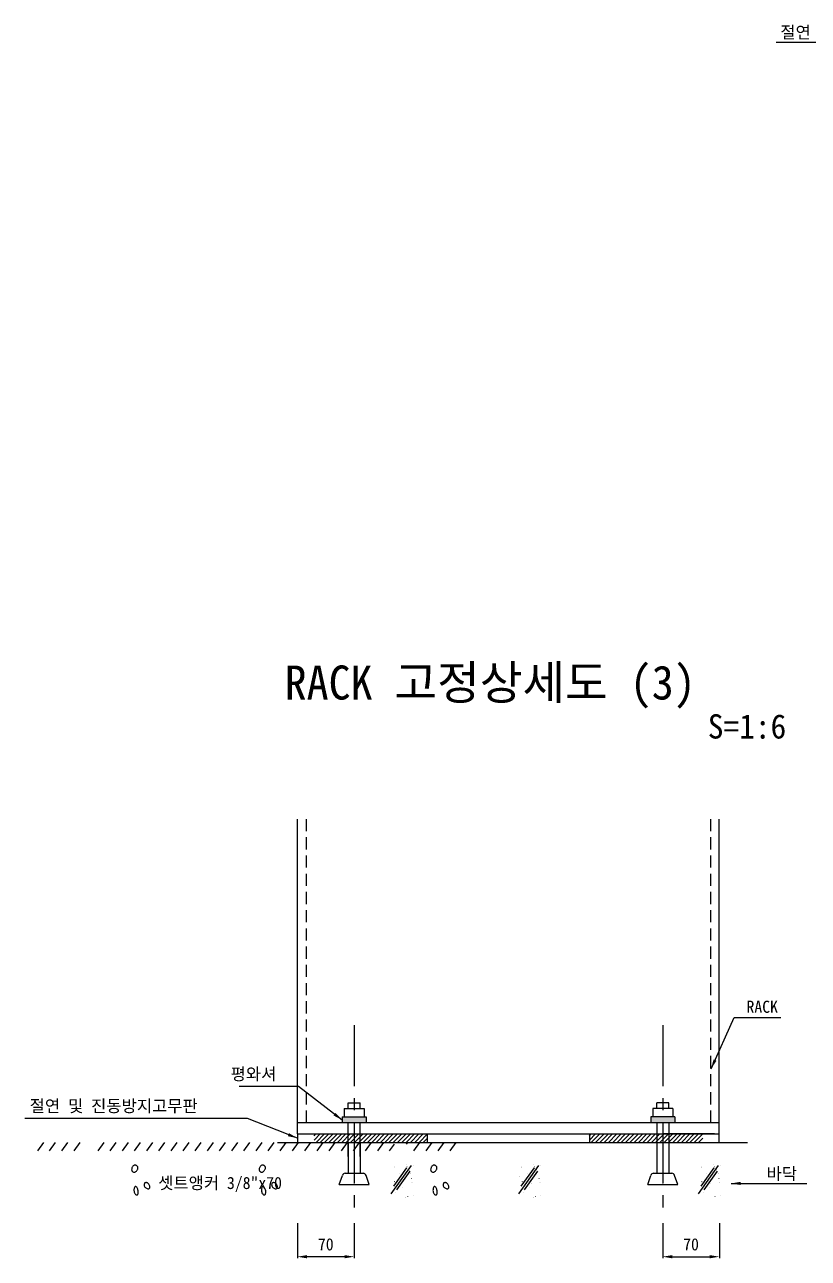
# Model space of a CAD drawing. Extents: x -169 to 3644, y -121 to 4107.
# Drawn here: x 1234 to 2202, y 131 to 1655 of the extents above; entities that cross this region are included whole.
import ezdxf
from ezdxf.enums import TextEntityAlignment as Align

# ---------------------------------------------------------------- set-up
doc = ezdxf.new("R2010")
doc.units = 0
doc.header["$LTSCALE"] = 60
doc.header["$MEASUREMENT"] = 0
doc.linetypes.add('A-CENTR01', pattern=[2, 1.25, -0.25, 0.25, -0.25])
doc.linetypes.add('HIDDEN', pattern=[0.375, 0.25, -0.125])
doc.layers.get('Defpoints').update_dxf_attribs({"linetype": 'CONTINUOUS'})
for name, color, linetype in [('TN-BASE', 253, 'CONTINUOUS'), ('TN-CNTL', 1, 'A-CENTR01'), ('TN-DIMS', 1, 'CONTINUOUS'), ('TN-LEAL', 1, 'CONTINUOUS'), ('TN-LEAT', 3, 'CONTINUOUS'), ('TN-PATT', 1, 'CONTINUOUS'), ('TN-STEL', 3, 'CONTINUOUS'), ('TN-TEX1', 6, 'CONTINUOUS'), ('TN-TEXT', 3, 'CONTINUOUS')]:
    doc.layers.add(name, color=color, linetype=linetype)
doc.styles.add('GHS', font='GulimChe.ttf')
doc.styles.get("Standard").update_dxf_attribs({"font": 'GulimChe.ttf'})
doc.dimstyles.new('L30', dxfattribs={"dimscale": 6, "dimtxt": 2.5, "dimasz": 2, "dimexe": 0.3, "dimexo": 0.3, "dimgap": 1.25, "dimtad": 1, "dimdec": 0, "dimdsep": 46, "dimlunit": 6, "dimtxsty": 'Standard', "dimcen": 0, "dimclrd": 256, "dimclre": 256, "dimclrt": 3, "dimadec": 0, "dimazin": 0, "dimtfac": 0.6666666666666666, "dimtdec": 0, "dimtix": 1, "dimtmove": 2, "dimatfit": 3, "dimfxl": 0, "dimtolj": 1, "dimlwd": -1, "dimlwe": -1, "dimarcsym": 0})

# ---------------------------------------------------------------- blocks, each defined once
blk = doc.blocks.new('*D8')
at = {"layer": 'Defpoints', "color": 0}
for p in [(1570.481488911879, 175.7687486853641, 992.784166063325), (1640.688086866153, 175.7687486853641, 992.784166063325), (1570.481488911879, 132.7233837917514)]:
    blk.add_point(p, dxfattribs=at)
at = {"layer": 'TN-DIMS'}
for p, q in [((1570.481488911879, 173.9687486853641), (1570.481488911879, 130.9233837917515)), ((1640.688086866153, 173.9687486853641), (1640.688086866153, 130.9233837917515)), ((1628.688086866153, 132.7233837917514), (1582.481488911879, 132.7233837917514))]:
    blk.add_line(p, q, dxfattribs=at)
for points in [[(1582.481488911879, 134.7233837917514), (1582.481488911879, 130.7233837917514), (1570.481488911879, 132.7233837917514)], [(1628.688086866153, 134.7233837917514), (1628.688086866153, 130.7233837917514), (1640.688086866153, 132.7233837917514)]]:
    blk.add_solid(points, dxfattribs=at)
at = {"layer": 'TN-DIMS', "color": 3, "insert": (1605.584787889016, 147.9128784726025), "char_height": 15, "attachment_point": 5}
blk.add_mtext('\\A1;70', dxfattribs=at)
blk = doc.blocks.new('*D9')
at = {"layer": 'Defpoints', "color": 0}
for p in [(2021.747020402177, 175.7687486853686, 1373.843099599349), (2091.747020402177, 175.7687486853686, 1373.843099599349), (2091.747020402177, 132.7233837917559)]:
    blk.add_point(p, dxfattribs=at)
at = {"layer": 'TN-DIMS'}
for p, q in [((2021.747020402177, 173.9687486853686), (2021.747020402177, 130.9233837917558)), ((2091.747020402177, 173.9687486853686), (2091.747020402177, 130.9233837917558)), ((2033.747020402177, 132.7233837917559), (2079.747020402177, 132.7233837917559))]:
    blk.add_line(p, q, dxfattribs=at)
for points in [[(2033.747020402177, 134.7233837917559), (2033.747020402177, 130.7233837917559), (2021.747020402177, 132.7233837917559)], [(2079.747020402177, 134.7233837917559), (2079.747020402177, 130.7233837917559), (2091.747020402177, 132.7233837917559)]]:
    blk.add_solid(points, dxfattribs=at)
at = {"layer": 'TN-DIMS', "color": 3, "insert": (2056.747020402177, 147.9128784726069), "char_height": 15, "attachment_point": 5}
blk.add_mtext('\\A1;70', dxfattribs=at)

msp = doc.modelspace()

# ---------------------------------------------------------------- hatches: boundary and pattern name
at = {"layer": 'TN-BASE', "extrusion": (-0.7071067811865477, 0, 0.7071067811865475)}
h = msp.add_hatch(dxfattribs=at)
h.set_pattern_fill('ANSI31', color=256, scale=119.9999999999992, angle=90, style=0)
h.set_pattern_definition([(135, (1268.718903394335, 319.6436651667495), (-10.60660171779814, -10.60660171779814), [])])
h.paths.add_polyline_path([(-273.8325954513319, 1872.646088113045), (-263.332595451333, 1872.646088113047), (-263.3325954513316, 2390.544799983119), (-273.8325954513323, 2390.544799983119), (-273.8325954513326, 2339.695724857781)])
h.paths.add_polyline_path([(-263.3325954513316, 2506.044799983119), (-273.8325954513316, 2506.044799983119), (-273.8325954513319, 2411.544799983119), (-263.3325954513323, 2411.544799983119)])
h.paths.add_polyline_path([(-273.8325954513326, 1757.146088113046), (-263.332595451333, 1757.146088113046), (-263.332595451333, 1851.646088113047), (-273.8325954513326, 1851.646088113047), (-273.8325954513326, 1800.79701298771)])
at = {"layer": 'TN-PATT'}
h = msp.add_hatch(dxfattribs=at)
h.set_pattern_fill('ANSI31', color=256, scale=29.9999999999998, style=0)
h.set_pattern_definition([(44.99999999999999, (-1839.894508251605, -2109.473081266391), (-2.651650429449536, 2.651650429449536), [])])
h.paths.add_polyline_path([(1650.690612183092, 273.8325954513317), (1650.690612183092, 284.3325954513324), (1599.841537057755, 284.3325954513324), (1591.190612183095, 284.3325954513324), (1591.190612183094, 273.8325954513324)])
h.paths.add_polyline_path([(1661.190612183094, 284.3325954513324), (1650.690612183093, 284.3325954513324), (1650.690612183093, 273.8325954513324), (1661.190612183094, 273.8325954513327)])
h.paths.add_polyline_path([(1661.190612183093, 273.8325954513321), (1671.690612183094, 273.8325954513321), (1671.690612183094, 284.3325954513327), (1661.190612183093, 284.3325954513324)])
h.paths.add_polyline_path([(1671.690612183094, 284.3325954513321), (1671.690612183094, 273.8325954513324), (1731.210612183093, 273.8325954513324), (1731.210612183092, 284.3325954513317)])
h = msp.add_hatch(dxfattribs=at)
h.set_pattern_fill('ANSI31', color=256, scale=29.9999999999998, style=0)
h.set_pattern_definition([(44.99999999999999, (-1499.860625349463, -2109.473081266391), (-2.651650429449536, 2.651650429449536), [])])
h.paths.add_polyline_path([(1990.724495085235, 273.8325954513321), (1990.724495085235, 284.3325954513327), (1939.875419959897, 284.3325954513324), (1931.224495085236, 284.3325954513317), (1931.224495085236, 273.8325954513321)])
h.paths.add_polyline_path([(2001.224495085233, 284.3325954513324), (1990.724495085235, 284.3325954513324), (1990.724495085235, 273.8325954513324), (2001.224495085235, 273.8325954513324)])
h.paths.add_polyline_path([(2001.224495085235, 273.8325954513321), (2011.724495085236, 273.8325954513321), (2011.724495085236, 284.3325954513327), (2001.224495085235, 284.3325954513324)])
h.paths.add_polyline_path([(2011.724495085235, 284.3325954513321), (2011.724495085236, 273.8325954513324), (2071.244495085235, 273.8325954513324), (2071.244495085234, 284.3325954513317)])

# ---------------------------------------------------------------- linework, layer by layer
at = {"layer": 'TN-BASE', "extrusion": (-0.7071067811865476, 0, 0.7071067811865475)}
for p, q in [((1686.405161154876, 210.2702652266444, 1038.501240352048), (1711.296131700273, 245.471413352573, 1063.392210897445)), ((1843.936294079461, 210.2702652266444, 1196.032373276633), (1868.827264624857, 245.471413352573, 1220.923343822029)), ((2065.999443212876, 210.2702652266444, 1397.672226920072), (2090.890413758273, 245.471413352573, 1422.563197465469)), ((1689.539600910106, 219.6527799072381, 1041.635680107278), (1705.823257346745, 242.6813476849578, 1057.919336543917)), ((1693.514715983635, 215.1584880531105, 1045.610795180806), (1709.798372420274, 238.1870558308302, 1061.894451617446)), ((1847.070733834691, 219.6527799072381, 1199.166813031863), (1863.35439027133, 242.6813476849578, 1215.450469468502)), ((1851.045848908219, 215.1584880531105, 1203.141928105391), (1867.329505344859, 238.1870558308302, 1219.425584542031)), ((2069.133882968106, 219.6527799072381, 1400.806666675302), (2085.417539404745, 242.6813476849578, 1417.090323111941)), ((2073.108998041635, 215.1584880531105, 1404.781781748831), (2089.392654478274, 238.1870558308302, 1421.06543818547))]:
    msp.add_line(p, q, dxfattribs=at)
for points in [[(-239.4302261980138, 1931.51680896602), (-238.8146621667424, 1931.815692823457), (-238.2877394201137, 1932.282980105555), (-237.8558812172782, 1932.891674838576), (-237.5255108173868, 1933.614781048785), (-237.30305147959, 1934.42530276244), (-237.1949264630388, 1935.296244005808), (-237.2075590268836, 1936.200608805147), (-237.347372430275, 1937.111401186723), (-237.6162936429279, 1938.003339209423), (-237.9982644768143, 1938.857997062633), (-238.4727304544705, 1939.65866296837), (-239.019137098432, 1940.388625148643), (-239.6169299312352, 1941.031171825466), (-240.2455544754158, 1941.569591220856), (-240.8844562535107, 1941.987171556825), (-241.513080788055, 1942.267201055384), (-242.113871130553, 1942.397895771207), (-242.6812604483763, 1942.387183089581), (-243.2126794378651, 1942.24791822846), (-243.7055587953591, 1941.992956405795), (-244.1573292171978, 1941.63515283953), (-244.5654213997211, 1941.18736274762), (-244.9272660392689, 1940.662441348011), (-245.2402938321806, 1940.073243858656), (-245.5006508149356, 1939.432196989344), (-245.6993443845717, 1938.750013417249), (-245.8260972782658, 1938.036977311376), (-245.8706322331949, 1937.303372840742), (-245.8226719865367, 1936.559484174356), (-245.6719392754676, 1935.815595481231), (-245.4081568371653, 1935.08199093038), (-245.0210474088069, 1934.36895469081), (-244.5065429021724, 1933.688484964165), (-243.8854119274553, 1933.059436082578), (-243.1846322694521, 1932.502376410813), (-242.4311817129588, 1932.037874313633), (-241.6520380427717, 1931.686498155802), (-240.8741790436878, 1931.468816302081), (-240.124582500503, 1931.405397117232)], [(-239.4302261980138, 2154.299473643967), (-238.8146621667424, 2154.598357501404), (-238.2877394201137, 2155.065644783501), (-237.8558812172782, 2155.674339516523), (-237.5255108173868, 2156.39744572673), (-237.30305147959, 2157.207967440388), (-237.1949264630388, 2158.078908683754), (-237.2075590268836, 2158.983273483094), (-237.347372430275, 2159.894065864671), (-237.6162936429279, 2160.786003887371), (-237.9982644768143, 2161.64066174058), (-238.4727304544705, 2162.441327646316), (-239.019137098432, 2163.171289826589), (-239.6169299312352, 2163.813836503413), (-240.2455544754158, 2164.352255898803), (-240.8844562535107, 2164.769836234773), (-241.513080788055, 2165.049865733331), (-242.113871130553, 2165.180560449153), (-242.6812604483763, 2165.169847767529), (-243.2126794378651, 2165.030582906407), (-243.7055587953591, 2164.775621083741), (-244.1573292171978, 2164.417817517477), (-244.5654213997211, 2163.970027425567), (-244.9272660392689, 2163.445106025958), (-245.2402938321806, 2162.855908536603), (-245.5006508149356, 2162.214861667291), (-245.6993443845717, 2161.532678095194), (-245.8260972782658, 2160.819641989321), (-245.8706322331949, 2160.086037518688), (-245.8226719865367, 2159.342148852304), (-245.6719392754676, 2158.598260159177), (-245.4081568371653, 2157.864655608326), (-245.0210474088069, 2157.151619368758), (-244.5065429021724, 2156.471149642113), (-243.8854119274553, 2155.842100760525), (-243.1846322694521, 2155.28504108876), (-242.4311817129588, 2154.82053899158), (-241.6520380427717, 2154.469162833749), (-240.8741790436878, 2154.251480980027), (-240.124582500503, 2154.188061795179)], [(-239.4302261980138, 2453.902740116583), (-238.8146621667423, 2454.201623974019), (-238.2877394201136, 2454.668911256118), (-237.8558812172782, 2455.277605989139), (-237.5255108173868, 2456.000712199347), (-237.3030514795901, 2456.811233913003), (-237.1949264630388, 2457.68217515637), (-237.2075590268835, 2458.586539955711), (-237.3473724302749, 2459.497332337286), (-237.616293642928, 2460.389270359986), (-237.9982644768144, 2461.243928213196), (-238.4727304544704, 2462.044594118932), (-239.0191370984319, 2462.774556299205), (-239.6169299312351, 2463.41710297603), (-240.245554475416, 2463.95552237142), (-240.8844562535106, 2464.373102707388), (-241.5130807880552, 2464.653132205948), (-242.113871130553, 2464.783826921769), (-242.6812604483763, 2464.773114240144), (-243.2126794378651, 2464.633849379024), (-243.705558795359, 2464.378887556357), (-244.1573292171978, 2464.021083990093), (-244.5654213997211, 2463.573293898183), (-244.9272660392688, 2463.048372498575), (-245.2402938321805, 2462.459175009219), (-245.5006508149356, 2461.818128139909), (-245.6993443845716, 2461.135944567812), (-245.8260972782657, 2460.42290846194), (-245.870632233195, 2459.689303991305), (-245.8226719865366, 2458.94541532492), (-245.6719392754677, 2458.201526631795), (-245.4081568371655, 2457.467922080943), (-245.021047408807, 2456.754885841376), (-244.5065429021726, 2456.07441611473), (-243.8854119274555, 2455.445367233143), (-243.1846322694521, 2454.888307561378), (-242.4311817129587, 2454.423805464198), (-241.6520380427718, 2454.072429306365), (-240.8741790436877, 2453.854747452644), (-240.1245825005029, 2453.791328267795)], [(-212.5723687069672, 1935.904725641218), (-211.6754649692908, 1936.356372658601), (-210.8851876129701, 1936.946856051229), (-210.2156678563181, 1937.640181187455), (-209.6810369176482, 1938.400353435629), (-209.2954260152733, 1939.191378164098), (-209.0729663675071, 1939.977260741213), (-209.0277891926629, 1940.722006535324), (-209.1740257090534, 1941.389620914782), (-209.5185274188035, 1941.94967984951), (-210.0390269592816, 1942.394041715735), (-210.7059772516674, 1942.720135491259), (-211.4898312171406, 1942.925390153883), (-212.3610417768807, 1943.007234681409), (-213.290061852068, 1942.963098051637), (-214.2473443638817, 1942.790409242369), (-215.2033422335016, 1942.486597231406), (-216.1285083821074, 1942.0538045729), (-216.9932957308787, 1941.513028126401), (-217.7681572009955, 1940.889978327807), (-218.4235457136372, 1940.210365613016), (-218.9299141899838, 1939.499900417929), (-219.2577155512147, 1938.784293178445), (-219.3774027185099, 1938.089254330465), (-219.2594286130488, 1937.440494309885), (-218.8866644923691, 1936.861581016278), (-218.2916549594405, 1936.367512203924), (-217.5193629535899, 1935.971143090768), (-216.6147514141451, 1935.685328894763), (-215.6227832804327, 1935.522924833855), (-214.588421491781, 1935.496786125994), (-213.5566289875167, 1935.619767989132)], [(-218.8209300101838, 1954.553367517768), (-218.1965877977697, 1955.342035825725), (-217.6493249457093, 1956.275968238231), (-217.1945572952363, 1957.305029354475), (-216.8477006875854, 1958.379083773653), (-216.6241709639908, 1959.447996094955), (-216.5393839656868, 1960.461630917573), (-216.608755533908, 1961.369852840702), (-216.847701509888, 1962.12252646353), (-217.263073373267, 1962.679372063935), (-217.8274651573049, 1963.039532634514), (-218.5049065336671, 1963.212006846552), (-219.2594271740192, 1963.205793371329), (-220.0550567500264, 1963.029890880128), (-220.8558249333542, 1962.69329804423), (-221.6257613956678, 1962.205013534921), (-222.3288958086328, 1961.574036023478), (-222.9343964608717, 1960.813649253836), (-223.4319861088336, 1959.954277260526), (-223.8165261259258, 1959.030629150728), (-224.0828778855548, 1958.077414031625), (-224.2259027611278, 1957.129341010396), (-224.2404621260512, 1956.221119194225), (-224.1214173537317, 1955.387457690292), (-223.8636298175761, 1954.66306560578), (-223.4670995143726, 1954.07793846706), (-222.9523809344331, 1953.643217477284), (-222.3451671914514, 1953.3653302588), (-221.6711513991211, 1953.250704433948), (-220.9560266711355, 1953.305767625076), (-220.2254861211886, 1953.536947454525), (-219.5052228629733, 1953.95067154464)], [(-212.5723687069672, 2158.687390319164), (-211.6754649692908, 2159.139037336547), (-210.8851876129701, 2159.729520729177), (-210.2156678563181, 2160.422845865404), (-209.6810369176482, 2161.183018113575), (-209.2954260152733, 2161.974042842044), (-209.0729663675071, 2162.759925419159), (-209.0277891926629, 2163.504671213272), (-209.1740257090534, 2164.172285592729), (-209.5185274188035, 2164.732344527456), (-210.0390269592816, 2165.176706393682), (-210.7059772516674, 2165.502800169207), (-211.4898312171406, 2165.708054831829), (-212.3610417768807, 2165.789899359354), (-213.290061852068, 2165.745762729583), (-214.2473443638817, 2165.573073920315), (-215.2033422335016, 2165.269261909353), (-216.1285083821074, 2164.836469250847), (-216.9932957308787, 2164.295692804348), (-217.7681572009955, 2163.672643005753), (-218.4235457136372, 2162.993030290963), (-218.9299141899838, 2162.282565095876), (-219.2577155512147, 2161.566957856392), (-219.3774027185099, 2160.871919008412), (-219.2594286130488, 2160.223158987831), (-218.8866644923691, 2159.644245694226), (-218.2916549594405, 2159.150176881871), (-217.5193629535899, 2158.753807768715), (-216.6147514141451, 2158.467993572708), (-215.6227832804327, 2158.305589511802), (-214.588421491781, 2158.27945080394), (-213.5566289875167, 2158.402432667079)], [(-218.8209300101838, 2177.336032195715), (-218.1965877977697, 2178.124700503671), (-217.6493249457093, 2179.058632916177), (-217.1945572952363, 2180.087694032422), (-216.8477006875854, 2181.161748451599), (-216.6241709639908, 2182.230660772901), (-216.5393839656868, 2183.244295595518), (-216.608755533908, 2184.152517518648), (-216.847701509888, 2184.905191141478), (-217.263073373267, 2185.462036741881), (-217.8274651573049, 2185.822197312461), (-218.5049065336671, 2185.994671524498), (-219.2594271740192, 2185.988458049276), (-220.0550567500264, 2185.812555558075), (-220.8558249333542, 2185.475962722179), (-221.6257613956678, 2184.987678212868), (-222.3288958086328, 2184.356700701424), (-222.9343964608717, 2183.596313931783), (-223.4319861088336, 2182.736941938473), (-223.8165261259258, 2181.813293828675), (-224.0828778855548, 2180.860078709571), (-224.2259027611278, 2179.912005688342), (-224.2404621260512, 2179.003783872172), (-224.1214173537317, 2178.170122368238), (-223.8636298175761, 2177.445730283726), (-223.4670995143726, 2176.860603145006), (-222.9523809344331, 2176.425882155232), (-222.3451671914514, 2176.147994936746), (-221.6711513991211, 2176.033369111895), (-220.9560266711355, 2176.088432303022), (-220.2254861211886, 2176.319612132472), (-219.5052228629733, 2176.733336222587)], [(-212.5723687069673, 2458.290656791782), (-211.6754649692911, 2458.742303809164), (-210.8851876129703, 2459.332787201794), (-210.2156678563183, 2460.02611233802), (-209.6810369176483, 2460.786284586192), (-209.2954260152735, 2461.577309314661), (-209.0729663675073, 2462.363191891777), (-209.0277891926629, 2463.107937685888), (-209.1740257090535, 2463.775552065345), (-209.5185274188035, 2464.335611000074), (-210.0390269592815, 2464.779972866299), (-210.7059772516673, 2465.106066641823), (-211.4898312171405, 2465.311321304447), (-212.3610417768808, 2465.393165831972), (-213.290061852068, 2465.3490292022), (-214.2473443638816, 2465.176340392932), (-215.2033422335015, 2464.87252838197), (-216.1285083821074, 2464.439735723464), (-216.9932957308788, 2463.898959276964), (-217.7681572009956, 2463.27590947837), (-218.4235457136374, 2462.59629676358), (-218.9299141899839, 2461.885831568494), (-219.2577155512149, 2461.170224329011), (-219.37740271851, 2460.475185481029), (-219.2594286130489, 2459.826425460449), (-218.8866644923693, 2459.247512166844), (-218.2916549594406, 2458.753443354488), (-217.5193629535901, 2458.357074241333), (-216.6147514141451, 2458.071260045326), (-215.622783280433, 2457.908855984418), (-214.5884214917811, 2457.882717276558), (-213.5566289875167, 2458.005699139696)], [(-218.8209300101836, 2476.939298668331), (-218.1965877977698, 2477.727966976288), (-217.6493249457092, 2478.661899388794), (-217.1945572952363, 2479.690960505039), (-216.8477006875854, 2480.765014924216), (-216.6241709639908, 2481.833927245518), (-216.5393839656869, 2482.847562068137), (-216.6087555339078, 2483.755783991265), (-216.847701509888, 2484.508457614094), (-217.263073373267, 2485.065303214498), (-217.8274651573049, 2485.425463785077), (-218.5049065336673, 2485.597937997115), (-219.2594271740194, 2485.591724521892), (-220.0550567500266, 2485.41582203069), (-220.8558249333543, 2485.079229194793), (-221.625761395668, 2484.590944685483), (-222.3288958086329, 2483.95996717404), (-222.9343964608715, 2483.199580404398), (-223.4319861088335, 2482.340208411087), (-223.8165261259257, 2481.41656030129), (-224.082877885555, 2480.463345182186), (-224.2259027611278, 2479.515272160959), (-224.2404621260512, 2478.607050344788), (-224.1214173537317, 2477.773388840855), (-223.8636298175762, 2477.048996756341), (-223.4670995143725, 2476.463869617622), (-222.9523809344331, 2476.029148627848), (-222.3451671914514, 2475.751261409363), (-221.6711513991211, 2475.636635584512), (-220.9560266711356, 2475.691698775638), (-220.2254861211885, 2475.922878605088), (-219.5052228629733, 2476.336602695204)]]:
    msp.add_lwpolyline(points, close=True, dxfattribs=at)
for points, const_width, elevation in [([(-243.8151826237726, 1931.925295983462, 1), (-243.8151826237726, 1932.20529598346, 1)], 0.2799999999999982, -458.1372559570314), ([(-247.1039011765459, 1952.987294655371, 1), (-247.1039011765459, 1953.267294655372, 1)], 0.2799999999999982, -458.1372559570315), ([(-243.8151826237726, 1954.093671711497, 1), (-243.8151826237726, 1954.793671711498, 1)], 0.6999999999999955, -458.1372559570314), ([(-245.7884127686734, 1965.492856152904, 1), (-245.7884127686734, 1965.772856152904, 1)], 0.2799999999999982, -458.137255957032), ([(-243.8151826237726, 2154.70796066141, 1), (-243.8151826237726, 2154.987960661408, 1)], 0.2799999999999982, -458.1372559570309), ([(-247.1039011765459, 2175.769959333318, 1), (-247.1039011765459, 2176.049959333318, 1)], 0.2799999999999982, -458.1372559570315), ([(-243.8151826237726, 2176.876336389443, 1), (-243.8151826237726, 2177.576336389443, 1)], 0.6999999999999955, -458.1372559570315), ([(-245.7884127686734, 2188.275520830852, 1), (-245.7884127686734, 2188.555520830851, 1)], 0.2799999999999982, -458.1372559570316), ([(-243.8151826237726, 2454.311227134025, 1), (-243.8151826237726, 2454.591227134025, 1)], 0.2799999999999982, -472.5787066921703), ([(-247.1039011765459, 2475.373225805933, 1), (-247.1039011765459, 2475.653225805935, 1)], 0.2799999999999982, -472.5787066921695), ([(-243.8151826237726, 2476.479602862061, 1), (-243.8151826237726, 2477.179602862061, 1)], 0.6999999999999955, -472.5787066921702), ([(-245.7884127686734, 2487.878787303468, 1), (-245.7884127686734, 2488.158787303467, 1)], 0.2799999999999982, -472.5787066921698), ([(-231.9758017543684, 1928.634360188368, 1), (-231.9758017543684, 1928.914360188367, 1)], 0.2799999999999982, -458.1372559570312), ([(-243.1574408867442, 1931.925295983462, 1), (-243.1574408867442, 1932.20529598346, 1)], 0.2799999999999982, -458.1372559570314), ([(-235.9222620441697, 1941.104921685901, 1), (-235.9222620441697, 1941.454921685902, 1)], 0.3499999999999978, -458.1372559570322), ([(-239.2109805969427, 1958.217796034654, 1), (-239.2109805969427, 1958.567796034654, 1)], 0.3499999999999978, -458.1372559570314), ([(-240.5264690048151, 1958.252796034654, 1), (-240.5264690048151, 1958.532796034654, 1)], 0.2799999999999982, -458.1372559570314), ([(-235.2645203071412, 1960.885543301684, 1), (-235.2645203071412, 1961.165543301685, 1)], 0.2799999999999982, -458.1372559570319), ([(-229.3448249386234, 1961.991920357811, 1), (-229.3448249386234, 1962.691920357811, 1)], 0.6999999999999955, -458.1372559570323), ([(-231.9758017543684, 2151.417024866313, 1), (-231.9758017543684, 2151.697024866314, 1)], 0.2799999999999982, -458.1372559570307), ([(-243.1574408867442, 2154.70796066141, 1), (-243.1574408867442, 2154.987960661408, 1)], 0.2799999999999982, -458.1372559570309), ([(-235.9222620441697, 2163.887586363848, 1), (-235.9222620441697, 2164.237586363848, 1)], 0.3499999999999978, -458.1372559570327), ([(-239.2109805969427, 2181.0004607126, 1), (-239.2109805969427, 2181.350460712601, 1)], 0.3499999999999978, -458.1372559570314), ([(-240.5264690048151, 2181.0354607126, 1), (-240.5264690048151, 2181.3154607126, 1)], 0.2799999999999982, -458.1372559570314), ([(-235.2645203071412, 2183.668207979632, 1), (-235.2645203071412, 2183.948207979632, 1)], 0.2799999999999982, -458.1372559570316), ([(-229.3448249386234, 2184.774585035758, 1), (-229.3448249386234, 2185.474585035758, 1)], 0.6999999999999955, -458.1372559570318), ([(-231.9758017543684, 2451.020291338931, 1), (-231.9758017543684, 2451.300291338931, 1)], 0.2799999999999982, -472.5787066921704), ([(-243.1574408867442, 2454.311227134025, 1), (-243.1574408867442, 2454.591227134025, 1)], 0.2799999999999982, -472.5787066921703), ([(-235.9222620441697, 2463.490852836464, 1), (-235.9222620441697, 2463.840852836464, 1)], 0.3499999999999978, -472.5787066921699), ([(-239.2109805969427, 2480.603727185219, 1), (-239.2109805969427, 2480.953727185217, 1)], 0.3499999999999978, -472.5787066921691), ([(-240.5264690048151, 2480.638727185217, 1), (-240.5264690048151, 2480.918727185218, 1)], 0.2799999999999982, -472.578706692171), ([(-235.2645203071412, 2483.271474452248, 1), (-235.2645203071412, 2483.551474452248, 1)], 0.2799999999999982, -472.5787066921702), ([(-229.3448249386234, 2484.377851508373, 1), (-229.3448249386234, 2485.077851508373, 1)], 0.6999999999999955, -472.57870669217), ([(-225.3983646488221, 1931.925295983462, 1), (-225.3983646488221, 1932.20529598346, 1)], 0.2799999999999982, -458.1372559570314), ([(-225.3983646488221, 1932.373484511524, 1), (-225.3983646488221, 1933.073484511525, 1)], 0.6999999999999955, -458.1372559570316), ([(-224.0828811747652, 1945.089046009059, 1), (-224.0828811747652, 1945.369046009057, 1)], 0.2799999999999982, -458.1372559570316), ([(-218.1631858062475, 1945.74723453712, 1), (-218.1631858062475, 1946.02723453712, 1)], 0.2799999999999982, -458.137255957032), ([(-223.4251345039214, 1948.379981804151, 1), (-223.4251345039214, 1948.659981804151, 1)], 0.2799999999999982, -458.1372559570314), ([(-224.0828811747652, 1962.860108885873, 1), (-224.0828811747652, 1963.140108885874, 1)], 0.2799999999999982, -458.1372559570315), ([(-224.7406229117936, 1964.176485941999, 1), (-224.7406229117936, 1964.456485942, 1)], 0.2799999999999982, -458.1372559570317), ([(-225.3983646488221, 2154.70796066141, 1), (-225.3983646488221, 2154.987960661408, 1)], 0.2799999999999982, -458.1372559570309), ([(-225.3983646488221, 2155.156149189471, 1), (-225.3983646488221, 2155.856149189472, 1)], 0.6999999999999955, -458.1372559570316), ([(-224.0828811747652, 2167.871710687004, 1), (-224.0828811747652, 2168.151710687005, 1)], 0.2799999999999982, -458.1372559570324), ([(-218.1631858062475, 2168.529899215067, 1), (-218.1631858062475, 2168.809899215068, 1)], 0.2799999999999982, -458.1372559570311), ([(-223.4251345039214, 2171.162646482099, 1), (-223.4251345039214, 2171.442646482097, 1)], 0.2799999999999982, -458.1372559570314), ([(-224.0828811747652, 2185.642773563822, 1), (-224.0828811747652, 2185.922773563821, 1)], 0.2799999999999982, -458.1372559570319), ([(-224.7406229117936, 2186.959150619945, 1), (-224.7406229117936, 2187.239150619946, 1)], 0.2799999999999982, -458.1372559570316), ([(-225.3983646488221, 2454.311227134025, 1), (-225.3983646488221, 2454.591227134025, 1)], 0.2799999999999982, -472.5787066921703), ([(-225.3983646488221, 2454.759415662088, 1), (-225.3983646488221, 2455.459415662088, 1)], 0.6999999999999955, -472.57870669217), ([(-224.0828811747652, 2467.474977159621, 1), (-224.0828811747652, 2467.75497715962, 1)], 0.2799999999999982, -472.5787066921705), ([(-218.1631858062475, 2468.133165687684, 1), (-218.1631858062475, 2468.413165687685, 1)], 0.2799999999999982, -472.5787066921704), ([(-223.4251345039214, 2470.765912954715, 1), (-223.4251345039214, 2471.045912954715, 1)], 0.2799999999999982, -472.5787066921702), ([(-224.0828811747652, 2485.246040036437, 1), (-224.0828811747652, 2485.526040036437, 1)], 0.2799999999999982, -472.5787066921702), ([(-224.7406229117936, 2486.562417092562, 1), (-224.7406229117936, 2486.842417092564, 1)], 0.2799999999999982, -472.5787066921697), ([(-211.585753634517, 1934.558050095713, 1), (-211.585753634517, 1934.838050095714, 1)], 0.2799999999999982, -458.1372559570316), ([(-205.6660631998146, 1952.329106127309, 1), (-205.6660631998146, 1952.609106127308, 1)], 0.2799999999999982, -458.1372559570317), ([(-206.9815466738714, 1955.410048767624, 1), (-206.9815466738714, 1956.110048767624, 1)], 0.6999999999999955, -458.1372559570315), ([(-208.2970350817437, 1965.492856152904, 1), (-208.2970350817437, 1965.772856152904, 1)], 0.2799999999999982, -458.137255957032), ([(-211.585753634517, 2157.34071477366, 1), (-211.585753634517, 2157.62071477366, 1)], 0.2799999999999982, -458.137255957032), ([(-205.6660631998146, 2175.111770805255, 1), (-205.6660631998146, 2175.391770805255, 1)], 0.2799999999999982, -458.1372559570325), ([(-206.9815466738714, 2178.19271344557, 1), (-206.9815466738714, 2178.89271344557, 1)], 0.6999999999999955, -458.1372559570315), ([(-208.2970350817437, 2188.275520830852, 1), (-208.2970350817437, 2188.555520830851, 1)], 0.2799999999999982, -458.1372559570316), ([(-205.6660631998146, 2460.273586542733, 1), (-205.6660631998146, 2460.553586542734, 1)], 0.2799999999999982, -458.1372559570316), ([(-211.585753634517, 2456.943981246277, 1), (-211.585753634517, 2457.223981246278, 1)], 0.2799999999999982, -472.578706692171), ([(-206.9815466738714, 2477.795979918187, 1), (-206.9815466738714, 2478.495979918187, 1)], 0.6999999999999955, -472.5787066921711), ([(-208.2970350817437, 2487.878787303468, 1), (-208.2970350817437, 2488.158787303467, 1)], 0.2799999999999982, -472.5787066921698)]:
    msp.add_lwpolyline(points, format="xyb", close=True, dxfattribs=dict(at, const_width=const_width, elevation=elevation))
at = {"layer": 'TN-CNTL', "extrusion": (-0.7071067811865476, 0, 0.7071067811865475)}
for p, q in [((1640.688086866152, 418.564328375744, 992.7841660633243), (1640.688086866152, 190.8782310711529, 992.7841660633243)), ((2021.747020402176, 418.564328375744, 1373.843099599348), (2021.747020402177, 193.026174236167, 1373.843099599349))]:
    msp.add_line(p, q, dxfattribs=at)
at = {"layer": 'TN-STEL', "extrusion": (-0.7071067811865476, 0, 0.7071067811865475)}
for p, q in [((1570.561586602814, 284.3325954513319, 943.2866913802661), (1570.561586602814, 673.2763810834365, 943.2866913802661)), ((2091.667790575211, 284.3325954513319, 1423.340574282407), (2091.667790575211, 673.2763810834365, 1423.340574282407)), ((1633.263465663694, 315.8325954513325, 985.3595448608658), (1633.263465663694, 322.8325954513325, 985.3595448608658)), ((1633.263465663694, 322.8325954513325, 985.3595448608658), (1648.112708068611, 322.8325954513325, 1000.208787265783)), ((1648.112708068611, 315.8325954513325, 1000.208787265783), (1648.112708068611, 322.8325954513325, 1000.208787265783)), ((2029.171641604635, 322.8325954513325, 1381.267720801807), (2014.322399199718, 322.8325954513325, 1366.41847839689)), ((2014.322399199718, 315.8325954513325, 1366.41847839689), (2014.322399199718, 322.8325954513325, 1366.41847839689)), ((2029.171641604635, 315.8325954513325, 1381.267720801807), (2029.171641604635, 322.8325954513325, 1381.267720801807)), ((1625.838844461235, 305.3325954513325, 977.9349236584069), (1625.838844461235, 298.3325954513325, 977.9349236584069)), ((1625.838844461235, 305.3325954513325, 977.9349236584069), (1655.537329271069, 305.3325954513328, 1007.633408468242)), ((1628.313718195386, 315.8325954513325, 980.4097973925585), (1628.313718195386, 305.3325954513325, 980.4097973925585)), ((1628.313718195386, 315.8325954513325, 980.4097973925585), (1653.062455536916, 315.8325954513325, 1005.158534734088)), ((1653.062455536916, 315.8325954513325, 1005.158534734088), (1653.062455536916, 305.3325954513325, 1005.158534734088)), ((1655.537329271069, 305.3325954513325, 1007.633408468242), (1655.537329271069, 298.3325954513325, 1007.633408468242)), ((2006.897777997259, 305.3325954513325, 1358.993857194431), (2006.897777997259, 298.3325954513325, 1358.993857194431)), ((2036.596262807094, 305.3325954513325, 1388.692342004266), (2006.897777997259, 305.3325954513328, 1358.993857194431)), ((2009.372651731412, 315.8325954513325, 1361.468730928584), (2009.372651731412, 305.3325954513325, 1361.468730928584)), ((2034.121389072942, 315.8325954513325, 1386.217468270114), (2009.372651731412, 315.8325954513325, 1361.468730928584)), ((2034.121389072942, 315.8325954513325, 1386.217468270114), (2034.121389072942, 305.3325954513325, 1386.217468270114)), ((2036.596262807094, 305.3325954513325, 1388.692342004266), (2036.596262807094, 298.3325954513325, 1388.692342004266)), ((1570.561586602814, 298.3325954513325, 943.2866913802661), (2091.667790575211, 298.3325954513325, 1423.340574282407)), ((1633.263465663694, 256.3325954513321, 985.3595448608658), (1633.263465663694, 298.3325954513325, 985.3595448608661)), ((1648.112708068611, 256.3325954513321, 1000.208787265783), (1648.112708068611, 298.3325954513325, 1000.208787265783)), ((2014.322399199718, 298.3325954513325, 1366.41847839689), (2014.322399199718, 235.8050519719943, 1366.41847839689)), ((2029.171641604635, 298.3325954513325, 1381.267720801808), (2029.171641604635, 235.8050519719943, 1381.267720801807)), ((1570.561586602814, 284.3325954513319, 943.2866913802661), (2091.667790575211, 284.3325954513319, 1423.340574282407)), ((2085.550662932802, 284.3325954513319, 1417.223446639997), (2021.747020402176, 284.3325954513319, 1373.843099599348)), ((1545.812849261284, 273.8325954513324, 918.5379540387353), (2116.416527916739, 273.8325954513314, 1448.089311623935)), ((1545.812849261285, 273.8325954513321, 918.5379540387363), (2126.316022853351, 273.8325954513314, 1457.988806560547)), ((1633.263465663694, 273.8325954513321, 985.3595448608658), (1633.263465663694, 235.805051971993, 985.3595448608658)), ((1648.112708068611, 273.8325954513321, 1000.208787265783), (1648.112708068611, 235.805051971993, 1000.208787265783)), ((1622.126533860006, 221.8050519719928, 974.2226130571775), (1626.05022391349, 232.9029233483678, 978.1463031106617)), ((1629.370615456668, 235.805051971993, 981.4666946538395), (1652.005558275636, 235.805051971993, 1004.101637472808)), ((1659.249639872299, 221.8050519719928, 1011.345719069471), (1655.325949818813, 232.9029233483678, 1007.422029015985)), ((2003.18546739603, 221.8050519719942, 1355.281546593202), (2007.109157449514, 232.9029233483691, 1359.205236646686)), ((2010.429548992692, 235.8050519719943, 1362.525628189864), (2033.06449181166, 235.8050519719943, 1385.160571008833)), ((2040.308573408324, 221.8050519719942, 1392.404652605496), (2036.384883354837, 232.9029233483691, 1388.480962552009)), ((1622.126533860006, 221.8050519719928, 974.2226130571775), (1659.249639872299, 221.8050519719928, 1011.345719069471)), ((2003.18546739603, 221.8050519719942, 1355.281546593202), (2040.308573408324, 221.8050519719942, 1392.404652605496))]:
    msp.add_line(p, q, dxfattribs=at)
at = {"layer": 'TN-STEL', "linetype": 'HIDDEN', "extrusion": (-0.7071067811865476, 0, 0.7071067811865475)}
for p, q in [((1581.302470805412, 673.2763810834365, 954.027575582863), (1581.302470805412, 298.3325954513325, 954.027575582863)), ((2080.926906372613, 673.2763810834365, 1412.599690079809), (2080.926906372613, 298.3325954513325, 1412.599690079809))]:
    msp.add_line(p, q, dxfattribs=at)
at = {"layer": 'TN-STEL'}
for p, q in [((1570.561586602814, 284.3325954513319, 943.2866913802661), (1570.561586602814, 273.8325954513324, 943.2866913802661)), ((1731.210612183093, 273.8325954513321, 943.2866913802661), (1731.210612183093, 284.3325954513319, 943.2866913802661)), ((1931.224495085236, 284.3325954513319, 1423.340574282407), (1931.224495085236, 273.8325954513324, 1423.340574282407)), ((2091.667790575211, 273.8325954513321, 1423.340574282407), (2091.667790575211, 284.3325954513319, 1423.340574282407))]:
    msp.add_line(p, q, dxfattribs=at)
at = {"layer": 'TN-STEL', "extrusion": (-0.7071067811865476, 0, 0.7071067811865475)}
for centre, start, end in [((-230.555051971993, 1846.140766553984, -458.1372559570316), 180, 243.4349488229213), ((-230.555051971993, 1878.15140967211, -458.1372559570316), 116.5650511770786, 180), ((-230.5550519719944, 2385.039478424058, -458.1372559570316), 180, 243.4349488229213), ((-230.5550519719944, 2417.050121542183, -458.1372559570316), 116.5650511770786, 180)]:
    msp.add_arc(centre, 5.249999999999966, start, end, dxfattribs=at)
at = {"layer": 'TN-STEL', "linetype": 'ByBlock', "extrusion": (-0.7071067811865476, 0, 0.7071067811865475)}
for p in [(1640.688086866152, 221.8050519719928, 992.7841660633243), (2021.747020402177, 221.8050519719942, 1373.843099599349)]:
    msp.add_point(p, dxfattribs=at)
at = {"layer": 'TN-STEL', "extrusion": (-0.7071067811865476, 0, 0.7071067811865475)}
for points in [[(-298.3325954513325, 1841.146088113048, -458.1372559570316), (-298.3325954513325, 1883.146088113048, -458.1372559570316), (-305.3325954513325, 1841.146088113048, -458.1372559570316), (-305.3325954513328, 1883.146088113048, -458.1372559570316)], [(-298.3325954513325, 2422.044799983121, -458.1372559570316), (-298.3325954513325, 2380.044799983121, -458.1372559570316), (-305.3325954513325, 2422.044799983121, -458.1372559570316), (-305.3325954513328, 2380.044799983121, -458.1372559570316)]]:
    msp.add_solid(points, dxfattribs=at)

# ---------------------------------------------------------------- texts
at = {"layer": 'TN-LEAT'}
for s, p in [('절연 및 진동방지고무판', (2167.103074637786, 1637.613005598717)), ('RACK', (2125.300778152471, 433.9720358208918)), ('평와셔', (1487.967440046961, 350.8976241287404)), ('절연 및 진동방지고무판', (1239.754213808574, 311.4577039570619)), ('바닥', (2150.059216461567, 227.7199873563125))]:
    msp.add_text(s, height=14.9999999999999, dxfattribs=at).set_placement(p)
at = {"layer": 'TN-TEX1', "style": 'GHS'}
msp.add_text('RACK 고정상세도 (3)', height=41.99999999999973, dxfattribs=at).set_placement((1808.620771545382, 841.971163624759), align=Align.MIDDLE_CENTER)
at = {"layer": 'TN-TEX1'}
msp.add_text('S=1:6', height=30, dxfattribs=at).set_placement((2125.944920481648, 787.7430695729436), align=Align.MIDDLE_CENTER)
at = {"layer": 'TN-TEXT'}
msp.add_text('셋트앵커 3/8"x70', height=14.9999999999999, dxfattribs=at).set_placement((1398.508002357124, 216.3387853661558))

# ---------------------------------------------------------------- dimensions: what is measured, and where the dimension line sits
at = {"layer": 'TN-DIMS'}
for base, p1, p2, picture, middle in [((1570.481488911879, 132.7233837917514), (1640.688086866153, 175.7687486853641, 992.784166063325), (1570.481488911879, 175.7687486853641, 992.784166063325), '*D8', (1605.584787889016, 147.9128784726025)), ((2091.747020402177, 132.7233837917559), (2021.747020402177, 175.7687486853686, 1373.843099599349), (2091.747020402177, 175.7687486853686, 1373.843099599349), '*D9', (2056.747020402177, 147.9128784726069))]:
    dim = msp.add_linear_dim(base=base, p1=p1, p2=p2, dimstyle='L30', dxfattribs=at)
    dim.commit()
    dim.dimension.update_dxf_attribs({"geometry": picture, "text_midpoint": middle})

# ---------------------------------------------------------------- leaders
at = {"layer": 'TN-LEAL'}
for points in [[(2492.666185555989, 1608.408935522157), (2430.855140120042, 1632.598051079035), (2162.087602082073, 1632.598051079035)], [(2081.456142830223, 364.6026709422954, 1433.552222027396), (2109.851935275414, 428.0495650938698, 1461.948014472586), (2167.598700181704, 428.0495650938698, 1519.694779378877)], [(1625.838844461235, 301.4866131076002, 977.9349236584071), (1571.774533195263, 342.8448453648899, 923.8706123924351), (1498.613364871345, 342.8448453648899, 850.7094440685166)], [(1570.561586602814, 279.0825954513324, 943.2866913802661), (1508.750541166868, 303.2717110082108, 943.2866913802661), (1233.570597368684, 303.2717110082108, 943.2866913802661)], [(2106.1981810654, 223.2230367211554, 1458.294260262572), (2199.912509881793, 223.2230367211554, 1552.008589078965)]]:
    msp.add_leader(points, dimstyle='L30', dxfattribs=at)

doc.saveas('drawing.dxf')
